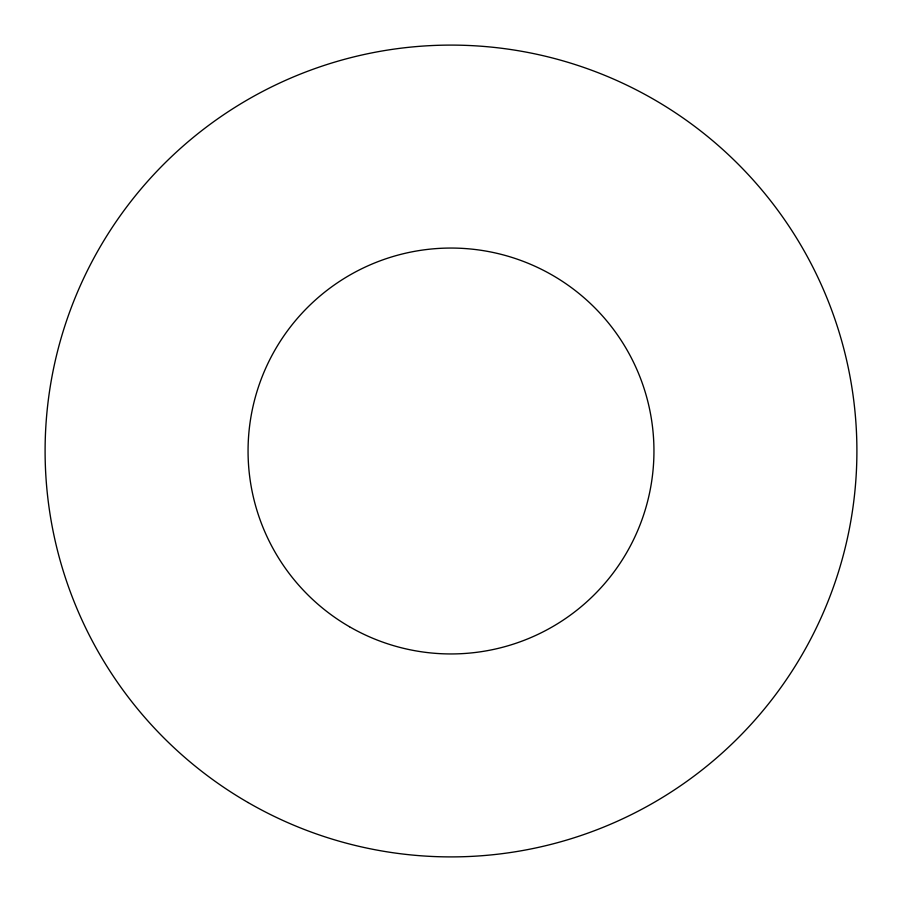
<?xml version="1.0" encoding="UTF-8"?>
<svg xmlns="http://www.w3.org/2000/svg" width="902" height="902" viewBox="0 0 902 902"><rect width="100%" height="100%" fill="white"/><g stroke="black" fill="none" stroke-linecap="round" stroke-linejoin="round"><path stroke-width="1.35" d="M349.525 626.755A202.95 202.95 0 0 0 653.95 451A202.95 202.95 0 0 0 349.525 275.245A202.95 202.95 0 0 0 349.525 626.755M248.05 802.521A405.9 405.9 0 0 0 856.9 451A405.9 405.9 0 0 0 248.05 99.479A405.9 405.9 0 0 0 248.05 802.521"/></g></svg>
